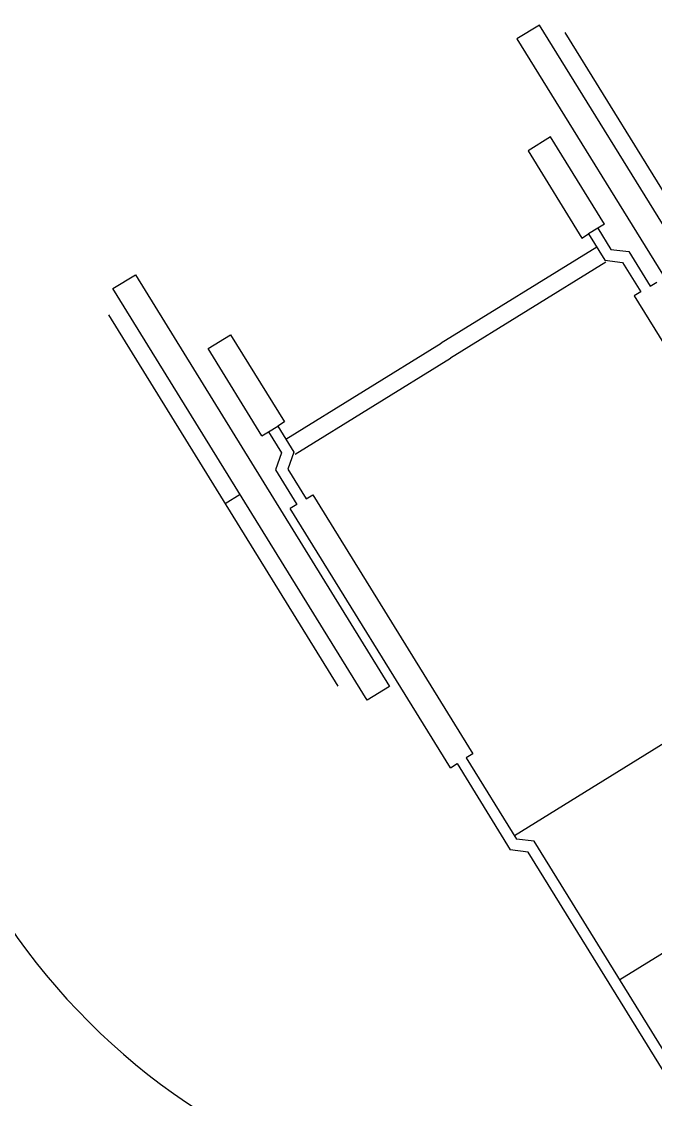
# Model space of a CAD drawing. Header units: centimetres. Extents: x 139057 to 200038, y 34824 to 80516.
# Drawn here: x 164646.2 to 164718.3, y 55860.6 to 55983.1 of the extents above; entities that cross this region are included whole.
import ezdxf

# ---------------------------------------------------------------- set-up
doc = ezdxf.new("R2010")
doc.units = ezdxf.units.CM
doc.header["$LTSCALE"] = 100
doc.linetypes.add('HIDDEN', pattern=[0.5, 0.25, -0.25])
doc.layers.add('A-SANITARI', color=6, linetype='Continuous')

# ---------------------------------------------------------------- blocks, each defined once
blk = doc.blocks.new('hand')
at = {"layer": 'A-SANITARI', "color": 8}
for p, q in [((-44.48, 42.11), (-30.46, 14.8)), ((-42.47, 40.9), (-29.05, 14.75)), ((-27.46, 36.39), (-37.51, 31.23)), ((-9.78, 22.7), (-29.68, 12.49)), ((29.89, -7.55), (14.08, 23.25)), ((25.57, 16.24), (50.68, -32.69)), ((-30.46, 14.8), (-31.3, 12.93)), ((-29.05, 14.75), (-29.88, 12.88)), ((48.01, -34.06), (22.9, 14.87)), ((51.43, -29.77), (28.77, 14.37)), ((-26.03, 2.67), (-31.3, 12.93)), ((-24.93, 3.23), (-29.88, 12.88)), ((-26.82, 2.26), (-26.03, 2.67)), ((-24.15, 3.63), (-24.93, 3.23)), ((-8.34, -27.17), (-24.15, 3.63)), ((-26.82, 2.26), (-11.01, -28.54)), ((30.67, -7.14), (29.89, -7.55)), ((32.47, -10.65), (30.67, -7.14)), ((31.77, -6.58), (32.56, -6.18)), ((33.89, -10.69), (31.77, -6.58)), ((-22.48, -8.42), (-25.14, -9.79)), ((2.64, -57.35), (-22.48, -8.42)), ((-25.14, -9.79), (-0.03, -58.72)), ((31.64, -12.52), (32.47, -10.65)), ((33.05, -12.56), (33.89, -10.69)), ((31.52, -12.3), (13.05, -21.78)), ((33.24, -15.64), (31.64, -12.52)), ((34.34, -15.07), (33.05, -12.56)), ((-2.84, -57.62), (-25.49, -13.48)), ((32.44, -14.08), (13.96, -23.56)), ((35.12, -14.67), (34.34, -15.07)), ((35.12, -14.67), (40.44, -25.04)), ((32.45, -16.04), (33.24, -15.64)), ((34.34, -15.07), (33.24, -15.64)), ((37.77, -26.41), (32.45, -16.04)), ((-5.43, -31.27), (13.05, -21.78)), ((-4.52, -33.05), (13.96, -23.56)), ((40.44, -25.04), (37.77, -26.41)), ((-10.22, -28.13), (-11.01, -28.54)), ((-8.11, -32.25), (-10.22, -28.13)), ((-9.12, -27.57), (-8.34, -27.17)), ((-7.32, -31.08), (-9.12, -27.57)), ((-5.32, -31.49), (-7.32, -31.08)), ((-3.72, -34.6), (-5.32, -31.49)), ((-6.1, -32.66), (-8.11, -32.25)), ((-4.82, -35.17), (-6.1, -32.66)), ((50.68, -32.69), (48.01, -34.06)), ((-12.59, -34.25), (-14.37, -35.17)), ((-2.93, -34.2), (-3.72, -34.6)), ((2.39, -44.57), (-2.93, -34.2)), ((-5.6, -35.57), (-4.82, -35.17)), ((-4.82, -35.17), (-3.72, -34.6)), ((-5.6, -35.57), (-0.28, -45.94)), ((-0.28, -45.94), (2.39, -44.57)), ((-0.03, -58.72), (2.64, -57.35))]:
    blk.add_line(p, q, dxfattribs=at)
at = {"layer": 'A-SANITARI', "color": 8, "linetype": 'HIDDEN', "ltscale": 5}
blk.add_circle((0, 0), 75, dxfattribs=at)

msp = doc.modelspace()

# ---------------------------------------------------------------- block references
at = {"layer": 'A-SANITARI', "xscale": -1, "rotation": 238.8829914155343}
msp.add_blockref('hand', (164706.92, 55922.4, -1.1), dxfattribs=at)

doc.saveas('drawing.dxf')
